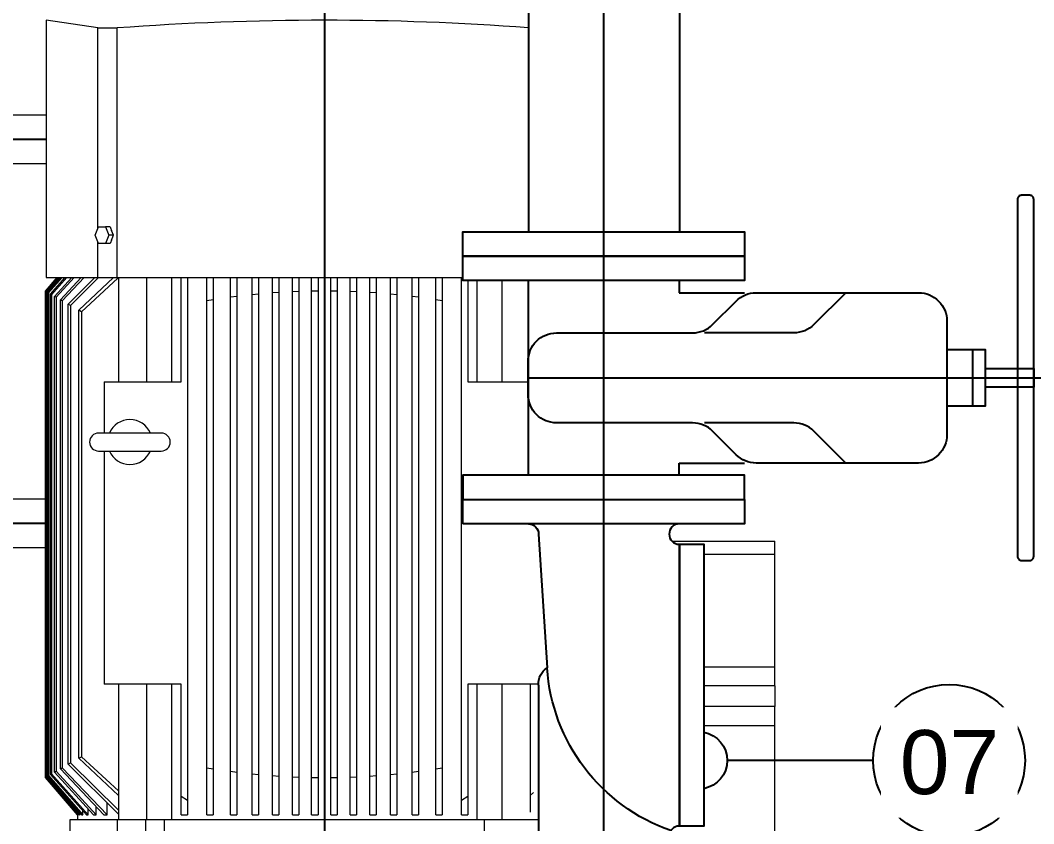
# Model space of a CAD drawing. Extents: x -160 to 364724, y -100 to 7353297.
# Drawn here: x 361701.708 to 361702.5, y 7348036.65 to 7348037.278 of the extents above; entities that cross this region are included whole.
import ezdxf
from ezdxf.enums import TextEntityAlignment as Align

# ---------------------------------------------------------------- set-up
doc = ezdxf.new("R2010")
doc.units = 0
doc.header["$LTSCALE"] = 5
doc.linetypes.add('________________', pattern=[0])
doc.linetypes.add('SGC_DASHDOT', pattern=[1, 0.5, -0.25, 0, -0.25])
for name, color, linetype in [('BOLA LM', 1, 'Continuous'), ('BOMBA', 1, 'Continuous'), ('FLANGES', 2, 'Continuous'), ('Q-PLATO', 5, 'Continuous'), ('SANC_COTAS', 1, 'Continuous'), ('SANC_TEXTO', 2, 'Continuous'), ('SGC-Eixos', 253, 'SGC_DASHDOT'), ('SGC-Tubos (Desenho Bifilar)', 3, 'Continuous'), ('SGC-Valvulas (Acionamento)', 2, 'Continuous'), ('SGC-Valvulas (Linhas Externas)', 3, 'Continuous')]:
    doc.layers.add(name, color=color, linetype=linetype)
doc.layers.add('ESCADA', color=2, linetype='Continuous', lineweight=20)
doc.styles.add('R-80', font='arial.ttf')

# ---------------------------------------------------------------- blocks, each defined once
blk = doc.blocks.new('SG_1_R23FC10_D100', base_point=(3190.0192, 1643.31859))
at = {"layer": 'FLANGES'}
blk.add_line((3190.04137, 1643.60666), (3189.99703, 1643.60666), dxfattribs=at)
blk.add_lwpolyline([(3190.04137, 1643.58679), (3190.04137, 1643.61659), (3189.99703, 1643.61659), (3189.99703, 1643.58679)], dxfattribs=at)
for points in [[(3189.9242, 1643.20859), (3189.9242, 1643.42859), (3189.9432, 1643.42859), (3189.9432, 1643.20859)], [(3190.1142, 1643.20859), (3190.1142, 1643.42859), (3190.0952, 1643.42859), (3190.0952, 1643.20859)]]:
    blk.add_lwpolyline(points, close=True, dxfattribs=at)
at = {"layer": 'SGC-Valvulas (Acionamento)', "color": 3}
blk.add_lwpolyline([(3189.87976, 1643.65459), (3190.15864, 1643.65459, -0.414214), (3190.16181, 1643.65142), (3190.16181, 1643.64509, -0.414214), (3190.15864, 1643.64192), (3189.87976, 1643.64192, -0.414214), (3189.87659, 1643.64509), (3189.87659, 1643.65142, -0.414214)], format="xyb", close=True, dxfattribs=at)
at = {"layer": 'SGC-Valvulas (Acionamento)'}
blk.add_lwpolyline([(3190.02659, 1643.61659), (3190.02659, 1643.65459), (3190.01181, 1643.65459), (3190.01181, 1643.61659)], dxfattribs=at)
at = {"layer": 'SGC-Valvulas (Linhas Externas)'}
for p, q in [((3189.9527, 1643.37759), (3189.9527, 1643.42859)), ((3190.0857, 1643.37759), (3190.0857, 1643.42859)), ((3189.9432, 1643.37759), (3189.9527, 1643.37759)), ((3190.0952, 1643.37759), (3190.0857, 1643.37759)), ((3190.0952, 1643.25959), (3189.9432, 1643.25959))]:
    blk.add_line(p, q, dxfattribs=at)
blk.add_lwpolyline([(3190.05435, 1643.28176), (3190.05435, 1643.38806, -0.198912), (3190.06084, 1643.40373), (3190.07921, 1643.4221, 0.198912), (3190.0857, 1643.43777), (3190.0857, 1643.56462, 0.414214), (3190.06353, 1643.58679), (3189.97487, 1643.58679, 0.414214), (3189.9527, 1643.56462), (3189.9527, 1643.43777, 0.198912), (3189.95919, 1643.4221), (3189.97756, 1643.40373, -0.198912), (3189.98405, 1643.38806), (3189.98405, 1643.28176, 0.414214), (3190.00621, 1643.25959), (3190.03218, 1643.25959, 0.414214)], format="xyb", close=True, dxfattribs=at)
for points in [[(3189.9527, 1643.50769), (3189.97756, 1643.48283, -0.198912), (3189.98405, 1643.46716), (3189.98405, 1643.39724)], [(3190.0857, 1643.50769), (3190.06084, 1643.48283, 0.198912), (3190.05435, 1643.46716), (3190.05435, 1643.39724)]]:
    blk.add_lwpolyline(points, format="xyb", dxfattribs=at)
blk = doc.blocks.new('A$C29D3606B')
at = {"layer": 'FLANGES'}
for points in [[(0, -0.10986), (0.019, -0.10986), (0.019, 0.11014), (0, 0.11014)], [(0.271, -0.11), (0.29, -0.11), (0.29, 0.11), (0.271, 0.11)], [(0.255, 0.05914), (0.255, 0.07814), (0.035, 0.07814), (0.035, 0.05914)]]:
    blk.add_lwpolyline(points, close=True, dxfattribs=at)
blk.add_arc((0.08622, 0.0741), 0.02242, 10.36667, 169.63333, dxfattribs=at)
at = {"layer": 'SGC-Tubos (Desenho Bifilar)'}
for p, q in [((0.263, -0.05086), (0.15856, -0.04416)), ((0.145, -0.05086), (0.027, -0.05086))]:
    blk.add_line(p, q, dxfattribs=at)
blk.add_lwpolyline([(0.271, 0.05914, -1), (0.255, 0.05914), (0.035, 0.05914, -1), (0.019, 0.05914)], format="xyb", dxfattribs=at)
for centre, radius, start, end in [((0.16794, 0.10015), 0.14462, 199.25491, 266.27937), ((0.1464, -0.03664), 0.01429, 264.38219, 328.27493), ((0.027, -0.05886), 0.008, 89.98894, 180), ((0.263, -0.05886), 0.008, 0.00001, 90.03465)]:
    blk.add_arc(centre, radius, start, end, dxfattribs=at)

msp = doc.modelspace()

# ---------------------------------------------------------------- linework, layer by layer
at = {"layer": 'BOLA LM'}
msp.add_line((361702.37459, 7348036.6998), (361702.26051, 7348036.6998), dxfattribs=at)
msp.add_circle((361702.4339, 7348036.6998), 0.05931, dxfattribs=at)
at = {"layer": 'BOMBA', "linetype": '________________', "lineweight": 9}
for p, q in [((361701.76868, 7348037.27183), (361701.7283, 7348037.27786)), ((361701.7283, 7348037.27786), (361701.7283, 7348037.07694)), ((361701.76868, 7348037.27183), (361701.78383, 7348037.27183)), ((361701.76868, 7348037.11483), (361701.76868, 7348037.27183)), ((361701.78383, 7348037.07694), (361701.78383, 7348037.27183)), ((361701.76668, 7348037.10993), (361701.76934, 7348037.11643)), ((361701.76934, 7348037.11643), (361701.77464, 7348037.11643)), ((361701.77464, 7348037.11643), (361701.7773, 7348037.10993)), ((361701.77831, 7348037.11643), (361701.77464, 7348037.11643)), ((361701.76934, 7348037.10343), (361701.76668, 7348037.10993)), ((361701.7773, 7348037.10993), (361701.77464, 7348037.10343)), ((361701.78105, 7348037.10993), (361701.7773, 7348037.10993)), ((361701.78105, 7348037.10993), (361701.77947, 7348037.11378)), ((361701.77947, 7348037.10609), (361701.78105, 7348037.10993)), ((361701.76868, 7348037.07694), (361701.76868, 7348037.10504)), ((361701.77464, 7348037.10343), (361701.76934, 7348037.10343)), ((361701.77831, 7348037.10343), (361701.77464, 7348037.10343)), ((361701.72784, 7348037.06641), (361701.73691, 7348037.07694)), ((361701.73709, 7348037.07694), (361701.72795, 7348037.06635)), ((361701.7283, 7348037.07694), (361701.76868, 7348037.07694)), ((361701.7284, 7348037.06607), (361701.73781, 7348037.07694)), ((361701.73835, 7348037.07694), (361701.72875, 7348037.06587)), ((361701.72971, 7348037.0653), (361701.73989, 7348037.07694)), ((361701.74081, 7348037.07694), (361701.73029, 7348037.06495)), ((361701.73184, 7348037.06404), (361701.7433, 7348037.07694)), ((361701.74463, 7348037.07694), (361701.73267, 7348037.06355)), ((361701.73499, 7348037.06219), (361701.7484, 7348037.07694)), ((361701.7502, 7348037.07694), (361701.73609, 7348037.06154)), ((361701.73947, 7348037.05957), (361701.75582, 7348037.07694)), ((361701.75819, 7348037.07694), (361701.74088, 7348037.05875)), ((361701.74563, 7348037.05602), (361701.76632, 7348037.07694)), ((361701.7694, 7348037.07694), (361701.74739, 7348037.05502)), ((361701.75384, 7348037.05136), (361701.78103, 7348037.07694)), ((361701.78444, 7348037.07638), (361701.75601, 7348037.05015)), ((361701.76868, 7348037.07694), (361701.78383, 7348037.07694)), ((361701.78383, 7348037.07694), (361702.05399, 7348037.07694)), ((361701.78485, 7348037.07675), (361701.78444, 7348037.07638)), ((361701.78484, 7348037.07694), (361701.78484, 7348036.99544)), ((361701.80696, 7348036.99544), (361701.80696, 7348037.07694)), ((361701.82644, 7348037.07694), (361701.82644, 7348036.99544)), ((361701.8338, 7348036.99544), (361701.8338, 7348037.07694)), ((361701.8388, 7348037.07694), (361701.8388, 7348036.66853)), ((361701.8538, 7348037.05875), (361701.8538, 7348037.07694)), ((361701.8588, 7348037.07694), (361701.8588, 7348037.05957)), ((361701.8723, 7348037.06154), (361701.8723, 7348037.07694)), ((361701.8773, 7348037.07694), (361701.8773, 7348037.06219)), ((361701.8893, 7348037.06355), (361701.8893, 7348037.07694)), ((361701.8943, 7348037.07694), (361701.8943, 7348037.06404)), ((361701.9053, 7348037.06495), (361701.9053, 7348037.07694)), ((361701.9103, 7348037.07694), (361701.9103, 7348037.0653)), ((361701.9208, 7348037.06587), (361701.9208, 7348037.07694)), ((361701.9258, 7348037.07694), (361701.9258, 7348037.06607)), ((361701.9358, 7348037.06635), (361701.9358, 7348037.07694)), ((361701.9408, 7348037.07694), (361701.9408, 7348037.06641)), ((361701.9508, 7348037.06641), (361701.9508, 7348037.07694)), ((361701.9558, 7348037.07694), (361701.9558, 7348037.06635)), ((361701.9658, 7348037.06607), (361701.9658, 7348037.07694)), ((361701.9708, 7348037.07694), (361701.9708, 7348037.06587)), ((361701.9813, 7348037.0653), (361701.9813, 7348037.07694)), ((361701.9863, 7348037.07694), (361701.9863, 7348037.06495)), ((361701.9973, 7348037.06404), (361701.9973, 7348037.07694)), ((361702.0023, 7348037.07694), (361702.0023, 7348037.06355)), ((361702.0143, 7348037.06219), (361702.0143, 7348037.07694)), ((361702.0193, 7348037.07694), (361702.0193, 7348037.06154)), ((361702.0328, 7348037.05957), (361702.0328, 7348037.07694)), ((361702.0378, 7348037.07694), (361702.0378, 7348037.05875)), ((361702.0528, 7348036.66853), (361702.0528, 7348037.07694)), ((361702.0578, 7348037.07458), (361702.0578, 7348036.99544)), ((361702.06515, 7348036.99544), (361702.06515, 7348037.07458)), ((361702.08463, 7348036.99544), (361702.08463, 7348037.07458)), ((361701.72795, 7348037.06635), (361701.72784, 7348037.06641)), ((361701.72784, 7348036.68646), (361701.72784, 7348037.06641)), ((361701.72795, 7348037.06635), (361701.72795, 7348036.68653)), ((361701.9408, 7348037.06641), (361701.9358, 7348037.06635)), ((361701.9358, 7348036.68653), (361701.9358, 7348037.06635)), ((361701.9408, 7348037.06641), (361701.9408, 7348036.68646)), ((361701.9508, 7348036.68646), (361701.9508, 7348037.06641)), ((361701.9558, 7348037.06635), (361701.9508, 7348037.06641)), ((361701.9558, 7348037.06635), (361701.9558, 7348036.68653)), ((361701.72875, 7348037.06587), (361701.7284, 7348037.06607)), ((361701.7284, 7348036.6868), (361701.7284, 7348037.06607)), ((361701.72875, 7348037.06587), (361701.72875, 7348036.687)), ((361701.73029, 7348037.06495), (361701.72971, 7348037.0653)), ((361701.72971, 7348036.68758), (361701.72971, 7348037.0653)), ((361701.73029, 7348037.06495), (361701.73029, 7348036.68792)), ((361701.73267, 7348037.06355), (361701.73184, 7348037.06404)), ((361701.73184, 7348036.68883), (361701.73184, 7348037.06404)), ((361701.73267, 7348037.06355), (361701.73267, 7348036.68932)), ((361701.73609, 7348037.06154), (361701.73499, 7348037.06219)), ((361701.73499, 7348036.69068), (361701.73499, 7348037.06219)), ((361701.73609, 7348037.06154), (361701.73609, 7348036.69133)), ((361701.74088, 7348037.05875), (361701.73947, 7348037.05957)), ((361701.73947, 7348036.6933), (361701.73947, 7348037.05957)), ((361701.74088, 7348037.05875), (361701.74088, 7348036.69412)), ((361701.8588, 7348037.05957), (361701.8538, 7348037.05875)), ((361701.8538, 7348036.69412), (361701.8538, 7348037.05875)), ((361701.8588, 7348037.05957), (361701.8588, 7348036.6933)), ((361701.8773, 7348037.06219), (361701.8723, 7348037.06154)), ((361701.8723, 7348036.69133), (361701.8723, 7348037.06154)), ((361701.8773, 7348037.06219), (361701.8773, 7348036.69068)), ((361701.8943, 7348037.06404), (361701.8893, 7348037.06355)), ((361701.8893, 7348036.68932), (361701.8893, 7348037.06355)), ((361701.8943, 7348037.06404), (361701.8943, 7348036.68883)), ((361701.9103, 7348037.0653), (361701.9053, 7348037.06495)), ((361701.9053, 7348036.68792), (361701.9053, 7348037.06495)), ((361701.9103, 7348037.0653), (361701.9103, 7348036.68758)), ((361701.9258, 7348037.06607), (361701.9208, 7348037.06587)), ((361701.9208, 7348036.687), (361701.9208, 7348037.06587)), ((361701.9258, 7348037.06607), (361701.9258, 7348036.6868)), ((361701.9658, 7348036.6868), (361701.9658, 7348037.06607)), ((361701.9708, 7348037.06587), (361701.9658, 7348037.06607)), ((361701.9708, 7348037.06587), (361701.9708, 7348036.687)), ((361701.9813, 7348036.68758), (361701.9813, 7348037.0653)), ((361701.9863, 7348037.06495), (361701.9813, 7348037.0653)), ((361701.9863, 7348037.06495), (361701.9863, 7348036.68792)), ((361701.9973, 7348036.68883), (361701.9973, 7348037.06404)), ((361702.0023, 7348037.06355), (361701.9973, 7348037.06404)), ((361702.0023, 7348037.06355), (361702.0023, 7348036.68932)), ((361702.0143, 7348036.69068), (361702.0143, 7348037.06219)), ((361702.0193, 7348037.06154), (361702.0143, 7348037.06219)), ((361702.0193, 7348037.06154), (361702.0193, 7348036.69133)), ((361702.0328, 7348036.6933), (361702.0328, 7348037.05957)), ((361702.0378, 7348037.05875), (361702.0328, 7348037.05957)), ((361702.0378, 7348037.05875), (361702.0378, 7348036.69412)), ((361701.74739, 7348037.05502), (361701.74563, 7348037.05602)), ((361701.74563, 7348036.69685), (361701.74563, 7348037.05602)), ((361701.74739, 7348037.05502), (361701.74739, 7348036.69785)), ((361701.75601, 7348037.05015), (361701.75384, 7348037.05136)), ((361701.75384, 7348036.70151), (361701.75384, 7348037.05136)), ((361701.75601, 7348037.05015), (361701.75601, 7348036.70272)), ((361701.7738, 7348036.99544), (361701.7738, 7348036.95544)), ((361701.7738, 7348036.99544), (361701.8338, 7348036.99544)), ((361702.0578, 7348036.99544), (361702.10499, 7348036.99544)), ((361701.8183, 7348036.95544), (361701.7693, 7348036.95544)), ((361701.7693, 7348036.94144), (361701.8183, 7348036.94144)), ((361701.7738, 7348036.94144), (361701.7738, 7348036.75944)), ((361702.21746, 7348036.87094), (361702.2978, 7348036.87094)), ((361702.2978, 7348036.86094), (361702.2978, 7348036.87094)), ((361702.24213, 7348036.86094), (361702.2978, 7348036.86094)), ((361702.2978, 7348036.77294), (361702.2978, 7348036.86094)), ((361702.24213, 7348036.77294), (361702.2978, 7348036.77294)), ((361702.2978, 7348036.75794), (361702.2978, 7348036.77294)), ((361701.8338, 7348036.75944), (361701.7738, 7348036.75944)), ((361701.78484, 7348036.75944), (361701.78484, 7348036.65344)), ((361701.80696, 7348036.65344), (361701.80696, 7348036.75944)), ((361701.82644, 7348036.75944), (361701.82644, 7348036.65344)), ((361701.8338, 7348036.67165), (361701.8338, 7348036.75944)), ((361702.11313, 7348036.75944), (361702.0578, 7348036.75944)), ((361702.0578, 7348036.75944), (361702.0578, 7348036.67165)), ((361702.06515, 7348036.65344), (361702.06515, 7348036.75944)), ((361702.08463, 7348036.65344), (361702.08463, 7348036.75944)), ((361702.10675, 7348036.65927), (361702.10675, 7348036.75944)), ((361702.2978, 7348036.75794), (361702.24213, 7348036.75794)), ((361702.2978, 7348036.75794), (361702.2978, 7348036.74194)), ((361702.2978, 7348036.74194), (361702.24213, 7348036.74194)), ((361702.2978, 7348036.72694), (361702.2978, 7348036.74194)), ((361702.2978, 7348036.72694), (361702.24213, 7348036.72694)), ((361702.2978, 7348036.72694), (361702.28639, 7348036.72694)), ((361702.2978, 7348036.72694), (361702.2978, 7348036.73085)), ((361702.2978, 7348036.63894), (361702.2978, 7348036.72694)), ((361701.75384, 7348036.70151), (361701.75601, 7348036.70272)), ((361701.75601, 7348036.70272), (361701.7849, 7348036.67607)), ((361701.74563, 7348036.69685), (361701.74739, 7348036.69785)), ((361701.78485, 7348036.65775), (361701.74563, 7348036.69685)), ((361701.74739, 7348036.69785), (361701.78494, 7348036.66093)), ((361701.7848, 7348036.67251), (361701.75384, 7348036.70151)), ((361701.72784, 7348036.68646), (361701.72795, 7348036.68653)), ((361701.75286, 7348036.65744), (361701.72784, 7348036.68646)), ((361701.72795, 7348036.68653), (361701.75306, 7348036.65744)), ((361701.7284, 7348036.6868), (361701.72875, 7348036.687)), ((361701.75384, 7348036.65744), (361701.7284, 7348036.6868)), ((361701.72875, 7348036.687), (361701.75442, 7348036.65744)), ((361701.72971, 7348036.68758), (361701.73029, 7348036.68792)), ((361701.75609, 7348036.65744), (361701.72971, 7348036.68758)), ((361701.73029, 7348036.68792), (361701.75709, 7348036.65744)), ((361701.73184, 7348036.68883), (361701.73267, 7348036.68932)), ((361701.7598, 7348036.65744), (361701.73184, 7348036.68883)), ((361701.73267, 7348036.68932), (361701.76125, 7348036.65744)), ((361701.73499, 7348036.69068), (361701.73609, 7348036.69133)), ((361701.76536, 7348036.65744), (361701.73499, 7348036.69068)), ((361701.73609, 7348036.69133), (361701.76734, 7348036.65744)), ((361701.73947, 7348036.6933), (361701.74088, 7348036.69412)), ((361701.77352, 7348036.65744), (361701.73947, 7348036.6933)), ((361701.74088, 7348036.69412), (361701.77614, 7348036.65744)), ((361701.8538, 7348036.69412), (361701.8588, 7348036.6933)), ((361701.8538, 7348036.65744), (361701.8538, 7348036.69412)), ((361701.8588, 7348036.6933), (361701.8588, 7348036.65744)), ((361701.8723, 7348036.69133), (361701.8773, 7348036.69068)), ((361701.8723, 7348036.65744), (361701.8723, 7348036.69133)), ((361701.8773, 7348036.69068), (361701.8773, 7348036.65744)), ((361701.8893, 7348036.68932), (361701.8943, 7348036.68883)), ((361701.8893, 7348036.65744), (361701.8893, 7348036.68932)), ((361701.8943, 7348036.68883), (361701.8943, 7348036.65744)), ((361701.9053, 7348036.68792), (361701.9103, 7348036.68758)), ((361701.9053, 7348036.65744), (361701.9053, 7348036.68792)), ((361701.9103, 7348036.68758), (361701.9103, 7348036.65744)), ((361701.9208, 7348036.687), (361701.9258, 7348036.6868)), ((361701.9208, 7348036.65744), (361701.9208, 7348036.687)), ((361701.9258, 7348036.6868), (361701.9258, 7348036.65744)), ((361701.9358, 7348036.68653), (361701.9408, 7348036.68646)), ((361701.9358, 7348036.65744), (361701.9358, 7348036.68653)), ((361701.9408, 7348036.68646), (361701.9408, 7348036.65744)), ((361701.9508, 7348036.68646), (361701.9558, 7348036.68653)), ((361701.9508, 7348036.65744), (361701.9508, 7348036.68646)), ((361701.9558, 7348036.68653), (361701.9558, 7348036.65744)), ((361701.9658, 7348036.6868), (361701.9708, 7348036.687)), ((361701.9658, 7348036.65744), (361701.9658, 7348036.6868)), ((361701.9708, 7348036.687), (361701.9708, 7348036.65744)), ((361701.9813, 7348036.68758), (361701.9863, 7348036.68792)), ((361701.9813, 7348036.65744), (361701.9813, 7348036.68758)), ((361701.9863, 7348036.68792), (361701.9863, 7348036.65744)), ((361701.9973, 7348036.68883), (361702.0023, 7348036.68932)), ((361701.9973, 7348036.65744), (361701.9973, 7348036.68883)), ((361702.0023, 7348036.68932), (361702.0023, 7348036.65744)), ((361702.0143, 7348036.69068), (361702.0193, 7348036.69133)), ((361702.0143, 7348036.65744), (361702.0143, 7348036.69068)), ((361702.0193, 7348036.69133), (361702.0193, 7348036.65744)), ((361702.0328, 7348036.6933), (361702.0378, 7348036.69412)), ((361702.0328, 7348036.65744), (361702.0328, 7348036.6933)), ((361702.0378, 7348036.69412), (361702.0378, 7348036.65744)), ((361701.8388, 7348036.66853), (361701.8338, 7348036.67165)), ((361701.8338, 7348036.65744), (361701.8338, 7348036.67165)), ((361702.0578, 7348036.67165), (361702.0528, 7348036.66853)), ((361702.0578, 7348036.67165), (361702.0578, 7348036.65744)), ((361702.10921, 7348036.67478), (361702.10665, 7348036.67238)), ((361701.76734, 7348036.65744), (361701.76734, 7348036.6639)), ((361701.77614, 7348036.65744), (361701.77614, 7348036.66632)), ((361701.8388, 7348036.66853), (361701.8388, 7348036.65744)), ((361702.0528, 7348036.65744), (361702.0528, 7348036.66853)), ((361701.7528, 7348036.65751), (361701.7528, 7348036.65344)), ((361701.75286, 7348036.65744), (361701.75306, 7348036.65744)), ((361701.75306, 7348036.65744), (361701.75306, 7348036.65834)), ((361701.75384, 7348036.65744), (361701.75442, 7348036.65744)), ((361701.75442, 7348036.65744), (361701.75442, 7348036.65934)), ((361701.75609, 7348036.65744), (361701.75709, 7348036.65744)), ((361701.75709, 7348036.65744), (361701.75709, 7348036.66046)), ((361701.7598, 7348036.65744), (361701.76125, 7348036.65744)), ((361701.76125, 7348036.65744), (361701.76125, 7348036.66192)), ((361701.76536, 7348036.65744), (361701.76734, 7348036.65744)), ((361701.77352, 7348036.65744), (361701.77614, 7348036.65744)), ((361701.8338, 7348036.65744), (361701.8388, 7348036.65744)), ((361701.8538, 7348036.65744), (361701.8588, 7348036.65744)), ((361701.8723, 7348036.65744), (361701.8773, 7348036.65744)), ((361701.8893, 7348036.65744), (361701.8943, 7348036.65744)), ((361701.9053, 7348036.65744), (361701.9103, 7348036.65744)), ((361701.9208, 7348036.65744), (361701.9258, 7348036.65744)), ((361701.9358, 7348036.65744), (361701.9408, 7348036.65744)), ((361701.9508, 7348036.65744), (361701.9558, 7348036.65744)), ((361701.9658, 7348036.65744), (361701.9708, 7348036.65744)), ((361701.9813, 7348036.65744), (361701.9863, 7348036.65744)), ((361701.9973, 7348036.65744), (361702.0023, 7348036.65744)), ((361702.0143, 7348036.65744), (361702.0193, 7348036.65744)), ((361702.0328, 7348036.65744), (361702.0378, 7348036.65744)), ((361702.0528, 7348036.65744), (361702.0578, 7348036.65744)), ((361701.78378, 7348036.65344), (361701.7468, 7348036.65344)), ((361701.7468, 7348036.65344), (361701.7468, 7348036.59694)), ((361701.8059, 7348036.65344), (361701.78378, 7348036.65344)), ((361701.78378, 7348036.65344), (361701.78378, 7348036.63581)), ((361701.8059, 7348036.65344), (361701.8059, 7348036.59094)), ((361701.82062, 7348036.65344), (361701.8059, 7348036.65344)), ((361701.82062, 7348036.65344), (361701.82062, 7348036.59694)), ((361702.07097, 7348036.65344), (361701.82062, 7348036.65344)), ((361702.07097, 7348036.63258), (361702.07097, 7348036.65344)), ((361702.08569, 7348036.65344), (361702.07097, 7348036.65344)), ((361702.11313, 7348036.65344), (361702.08569, 7348036.65344))]:
    msp.add_line(p, q, dxfattribs=at)
for centre, radius, start, end in [((361701.94518, 7348035.11658), 2.16128, 89.98362, 94.28136), ((361701.94641, 7348035.11658), 2.16128, 85.78509, 90.01638), ((361701.7938, 7348036.94844), 0.0175, 23.54373, 156.45627), ((361701.7693, 7348036.94844), 0.007, 90, 270), ((361701.8183, 7348036.94844), 0.007, 270, 90), ((361701.7938, 7348036.94844), 0.0175, 203.54373, 336.45627)]:
    msp.add_arc(centre, radius, start, end, dxfattribs=at)
for centre, major_axis, start_param, end_param in [((361701.818, 7348037.12293), (-0.04867, 0.10258), 1.472508, 1.498081), ((361701.818, 7348037.09694), (-0.04867, -0.10258), 4.785104, 4.810677)]:
    msp.add_ellipse(centre, major_axis=major_axis, ratio=0.341999, start_param=start_param, end_param=end_param, dxfattribs=at)
at = {"layer": 'ESCADA'}
for p, q in [((361701.7283, 7348037.20375), (361701.55913, 7348037.20375)), ((361701.7283, 7348037.16575), (361701.55913, 7348037.16575)), ((361701.72784, 7348036.90375), (361701.55913, 7348036.90375)), ((361701.72784, 7348036.86575), (361701.55913, 7348036.86575))]:
    msp.add_line(p, q, dxfattribs=at)
at = {"layer": 'FLANGES'}
msp.add_lwpolyline([(361702.05399, 7348037.09358), (361702.05399, 7348037.11258), (361702.27399, 7348037.11258), (361702.27399, 7348037.09358)], close=True, dxfattribs=at)
at = {"layer": 'SGC-Eixos', "ltscale": 2}
for p, q in [((361702.16413, 7348035.69079), (361702.16413, 7348038.76561)), ((361701.9458, 7348037.33531), (361701.9458, 7348035.93913))]:
    msp.add_line(p, q, dxfattribs=at)
at = {"layer": 'SGC-Eixos'}
for p, q in [((361701.7283, 7348037.18475), (361701.53413, 7348037.18475)), ((361701.72784, 7348036.88475), (361701.53413, 7348036.88475))]:
    msp.add_line(p, q, dxfattribs=at)
at = {"layer": 'SGC-Eixos', "ltscale": 0.3}
msp.add_line((361702.10499, 7348036.99858), (361702.5471, 7348036.99858), dxfattribs=at)
at = {"layer": 'SGC-Tubos (Desenho Bifilar)'}
for p, q in [((361702.10526, 7348038.56661), (361702.10526, 7348037.11258)), ((361702.22326, 7348038.56661), (361702.22326, 7348037.11258))]:
    msp.add_line(p, q, dxfattribs=at)

# ---------------------------------------------------------------- block references
at = {"layer": 'SANC_COTAS', "xscale": -1, "rotation": 270}
msp.add_blockref('A$C29D3606B', (361702.16399, 7348036.61358), dxfattribs=at)
at = {"layer": 'SGC-Valvulas (Linhas Externas)', "xscale": -1, "rotation": 270}
msp.add_blockref('SG_1_R23FC10_D100', (361702.16399, 7348036.99858), dxfattribs=at)

# ---------------------------------------------------------------- next in the draw order: wipeouts: each hides what was drawn before it
msp.add_wipeout([(361702.38072, 7348036.65515), (361702.48735, 7348036.65515), (361702.48735, 7348036.74121), (361702.38072, 7348036.74121)]).dxf.layer = 'SANC_TEXTO'

# ---------------------------------------------------------------- next in the draw order: linework, layer by layer
at = {"layer": 'Q-PLATO'}
msp.add_circle((361680.20918, 7348035.5226), 46.9117, dxfattribs=at)

# ---------------------------------------------------------------- next in the draw order: texts
at = {"layer": 'SANC_TEXTO', "style": 'R-80'}
msp.add_text('07', height=0.05, dxfattribs=at).set_placement((361702.43417, 7348036.6735), align=Align.CENTER)

doc.saveas('drawing.dxf')
